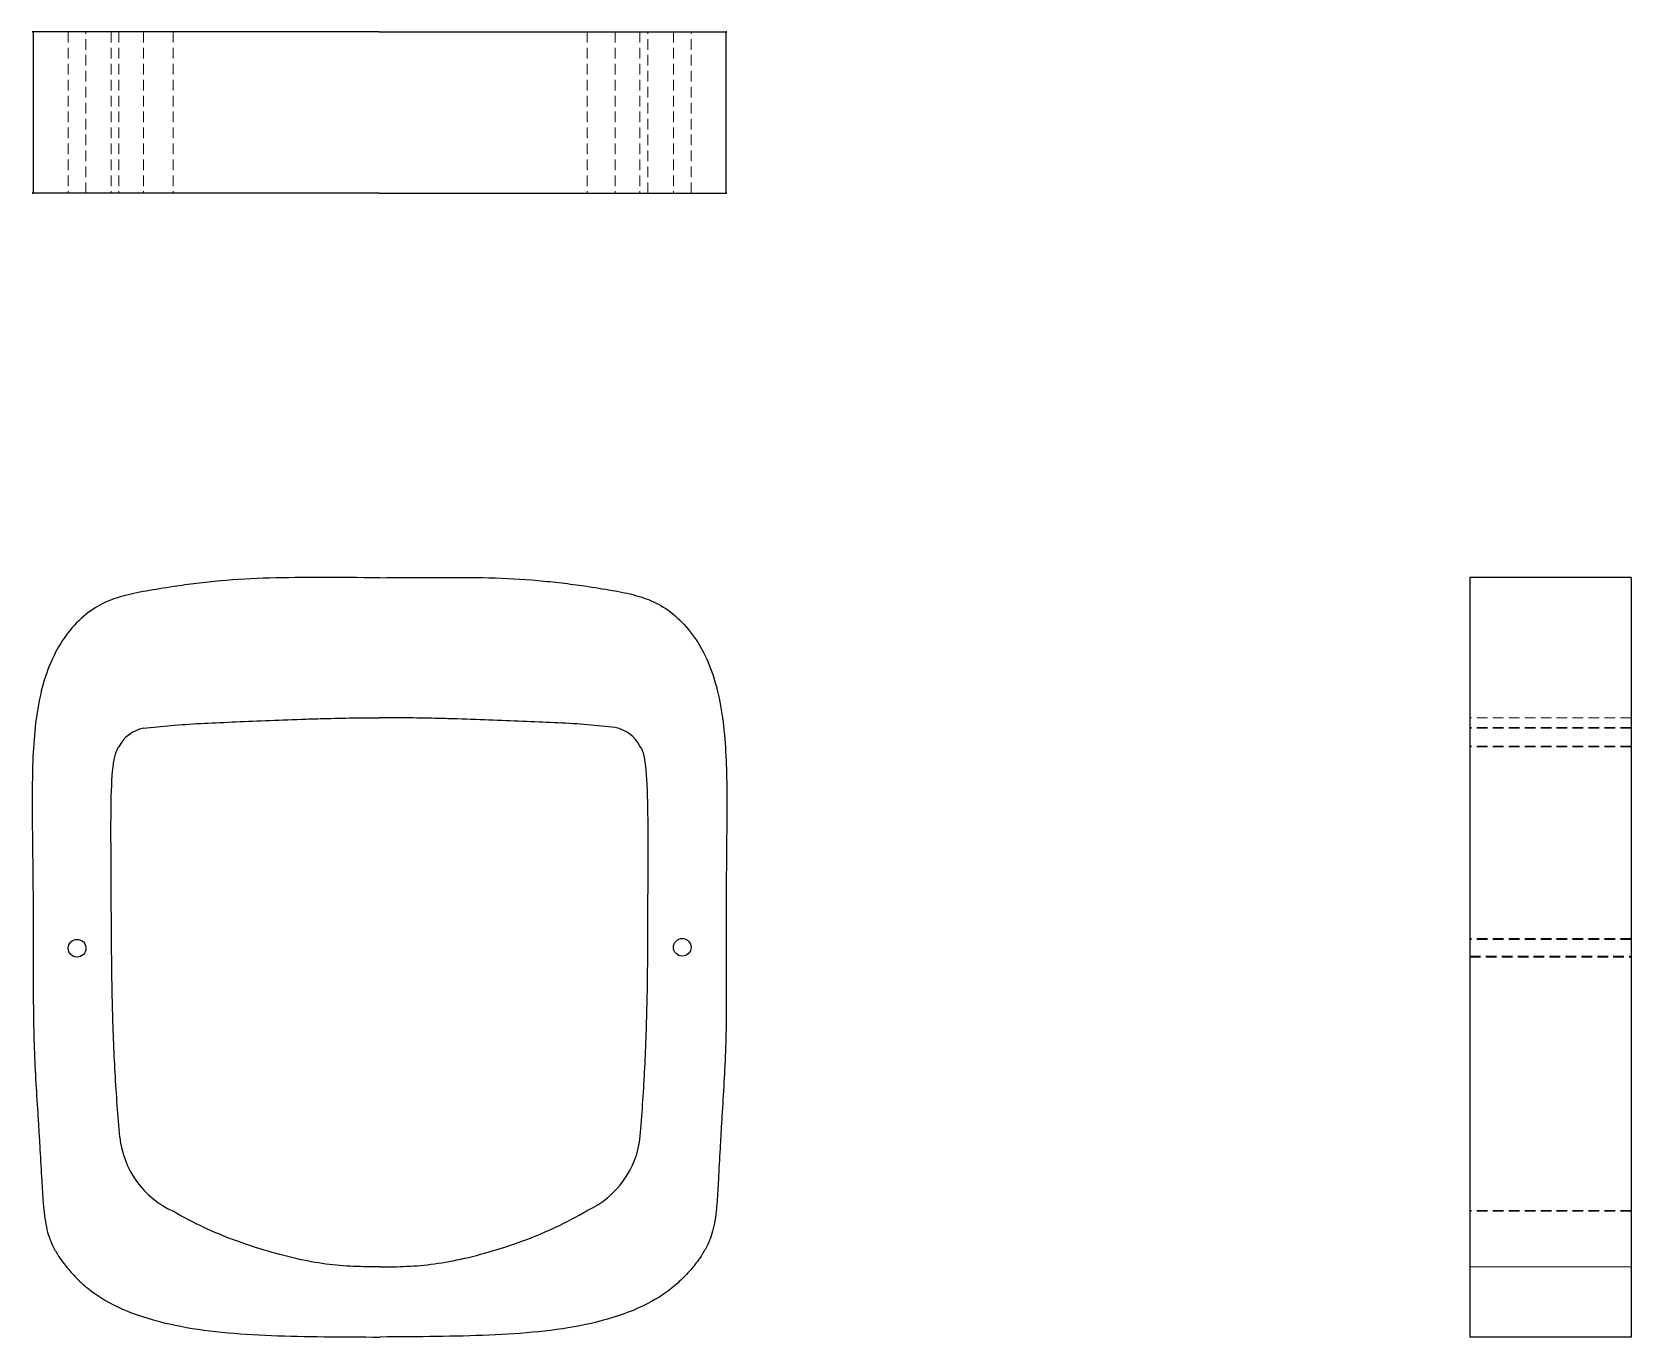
# Model space of a CAD drawing. Header units: millimetres. Extents: x 41 to 233, y 12 to 168.
import ezdxf

# ---------------------------------------------------------------- set-up
doc = ezdxf.new("R2010")
doc.units = ezdxf.units.MM
doc.linetypes.add('HIDDEN', pattern=[1.905, 1.27, -0.635])

msp = doc.modelspace()

# ---------------------------------------------------------------- linework, layer by layer
at = {"color": 7, "linetype": 'Continuous', "lineweight": 25}
for p, q in [((41.61, 167.63), (41.61, 148.37)), ((124.47, 148.37), (124.47, 167.63)), ((232.63, 102.41), (213.37, 102.41)), ((232.63, 11.61), (213.37, 11.61))]:
    msp.add_line(p, q, dxfattribs=at)
at = {"color": 7, "linetype": 'HIDDEN', "lineweight": 18}
for p, q in [((45.8, 167.63), (45.8, 148.37)), ((47.92, 148.37), (47.92, 167.63)), ((50.94, 167.63), (50.94, 148.37)), ((51.85, 167.63), (51.85, 148.37)), ((54.8, 167.63), (54.8, 148.37)), ((58.33, 167.63), (58.33, 148.37)), ((107.83, 167.63), (107.83, 148.37)), ((111.19, 167.63), (111.19, 148.37)), ((114.15, 167.63), (114.15, 148.37)), ((115.11, 148.37), (115.11, 167.63)), ((118.15, 167.63), (118.15, 148.37)), ((120.27, 148.37), (120.27, 167.63)), ((232.63, 85.64), (213.37, 85.64)), ((232.63, 84.46), (213.37, 84.46)), ((232.63, 84.38), (213.37, 84.38)), ((232.63, 82.26), (213.37, 82.26)), ((232.63, 82.17), (213.37, 82.17)), ((232.63, 59.26), (213.37, 59.26)), ((232.63, 59.15), (213.37, 59.15)), ((213.37, 57.14), (232.63, 57.14)), ((213.37, 57.04), (232.63, 57.04)), ((232.63, 26.72), (213.37, 26.72)), ((232.63, 26.64), (213.37, 26.64)), ((232.63, 19.99), (213.37, 19.99))]:
    msp.add_line(p, q, dxfattribs=at)
at = {"color": 7, "linetype": 'Continuous', "lineweight": 25}
for centre, major_axis, start_param, end_param in [((55.62, 80.23), (4.25, 0), 1.766135, 2.66484), ((110.38, 80.31), (-4.25, 0), 3.621341, 4.520046), ((62.9, 36.61), (-10.99, 0), 0.100117, 1.14286), ((103.24, 36.67), (10.99, 0), 5.143321, 6.186064)]:
    msp.add_ellipse(centre, major_axis=major_axis, ratio=0.996023, start_param=start_param, end_param=end_param, dxfattribs=at)
for centre, major_axis in [((46.86, 58.09), (1.06, 0)), ((119.21, 58.2), (-1.06, 0))]:
    msp.add_ellipse(centre, major_axis=major_axis, ratio=0.996023, dxfattribs=at)
for points, knots in [([(82.97, 167.63), (80.54, 167.63), (76.91, 167.63), (72.06, 167.63), (68.42, 167.63), (64.78, 167.63), (61.15, 167.63), (57.53, 167.63), (54.7, 167.63), (52.68, 167.63), (51.43, 167.63), (50.21, 167.63), (48.81, 167.63), (47.31, 167.63), (46.02, 167.63), (45.07, 167.63), (44.38, 167.63), (43.79, 167.63), (43.17, 167.63), (42.61, 167.63), (42.15, 167.63), (41.84, 167.63), (41.56, 167.63), (41.45, 167.63), (41.53, 167.63), (41.61, 167.63), (41.62, 167.63), (41.63, 167.63)], [0, 0, 0, 0, 0.090638, 0.135967, 0.181291, 0.226655, 0.272017, 0.317643, 0.363258, 0.379255, 0.395243, 0.411686, 0.428122, 0.454609, 0.48194, 0.498537, 0.515138, 0.532205, 0.549274, 0.577196, 0.605135, 0.633695, 0.662263, 0.728612, 0.794995, 0.927895, 1, 1, 1, 1]), ([(82.97, 167.63), (85.39, 167.63), (89.03, 167.63), (93.88, 167.63), (97.52, 167.63), (101.15, 167.63), (104.78, 167.63), (108.41, 167.63), (111.24, 167.63), (113.27, 167.63), (114.51, 167.63), (115.73, 167.63), (117.14, 167.63), (118.65, 167.63), (119.94, 167.63), (120.89, 167.63), (121.58, 167.63), (122.18, 167.63), (122.8, 167.63), (123.37, 167.63), (123.84, 167.63), (124.15, 167.63), (124.44, 167.63), (124.56, 167.63), (124.5, 167.63), (124.43, 167.63), (124.48, 167.63), (124.44, 167.63), (124.44, 167.63)], [0, 0, 0, 0, 0.088608, 0.132922, 0.177231, 0.221579, 0.265925, 0.310529, 0.355122, 0.370761, 0.386391, 0.402466, 0.418534, 0.44443, 0.471149, 0.487376, 0.503607, 0.520293, 0.536982, 0.564284, 0.591602, 0.619528, 0.647461, 0.712342, 0.777256, 0.907214, 0.993964, 1, 1, 1, 1]), ([(82.97, 148.37), (80.54, 148.37), (76.91, 148.37), (72.06, 148.37), (68.42, 148.37), (64.78, 148.37), (61.15, 148.37), (57.53, 148.37), (54.7, 148.37), (52.68, 148.37), (51.43, 148.37), (50.21, 148.37), (48.81, 148.37), (47.31, 148.37), (46.02, 148.37), (45.07, 148.37), (44.38, 148.37), (43.79, 148.37), (43.17, 148.37), (42.61, 148.37), (42.15, 148.37), (41.84, 148.37), (41.56, 148.37), (41.45, 148.37), (41.53, 148.37), (41.61, 148.37), (41.62, 148.37), (41.63, 148.37)], [0, 0, 0, 0, 0.090638, 0.135967, 0.181291, 0.226655, 0.272017, 0.317643, 0.363258, 0.379255, 0.395243, 0.411686, 0.428122, 0.454609, 0.48194, 0.498537, 0.515138, 0.532205, 0.549274, 0.577196, 0.605135, 0.633695, 0.662263, 0.728612, 0.794995, 0.927895, 1, 1, 1, 1]), ([(82.97, 148.37), (85.39, 148.37), (89.03, 148.37), (93.88, 148.37), (97.52, 148.37), (101.15, 148.37), (104.78, 148.37), (108.41, 148.37), (111.24, 148.37), (113.27, 148.37), (114.51, 148.37), (115.73, 148.37), (117.14, 148.37), (118.65, 148.37), (119.94, 148.37), (120.89, 148.37), (121.58, 148.37), (122.18, 148.37), (122.8, 148.37), (123.37, 148.37), (123.84, 148.37), (124.15, 148.37), (124.44, 148.37), (124.56, 148.37), (124.5, 148.37), (124.43, 148.37), (124.48, 148.37), (124.44, 148.37), (124.44, 148.37)], [0, 0, 0, 0, 0.088608, 0.132922, 0.177231, 0.221579, 0.265925, 0.310529, 0.355122, 0.370761, 0.386391, 0.402466, 0.418534, 0.44443, 0.471149, 0.487376, 0.503607, 0.520293, 0.536982, 0.564284, 0.591602, 0.619528, 0.647461, 0.712342, 0.777256, 0.907214, 0.993964, 1, 1, 1, 1]), ([(82.97, 102.39), (80.52, 102.39), (75.95, 102.41), (69.81, 102.39), (64.94, 102.12), (61.61, 101.76), (59.75, 101.52), (57.65, 101.21), (55.03, 100.8), (52.25, 100.23), (49.85, 99.37), (47.58, 97.87), (45.48, 95.61), (43.79, 92.71), (42.61, 89.32), (41.67, 84.28), (41.42, 77.35), (41.56, 68.63), (41.62, 61.12), (41.61, 55.02), (41.62, 50.48), (41.71, 46.08), (41.92, 41.9), (42.14, 38.57), (42.3, 35.96), (42.46, 33.39), (42.61, 30.57), (42.75, 28.23), (42.94, 26.09), (43.27, 24.04), (43.88, 22.59), (44.36, 21.74), (44.65, 21.28), (45.19, 20.49), (46.11, 19.34), (47.25, 18.17), (48.32, 17.27), (50.08, 15.99), (53.31, 14.35), (58.5, 12.92), (64.13, 12.11), (70.05, 11.75), (76.31, 11.63), (80.78, 11.61), (83.1, 11.61)], [0, 0, 0, 0, 0.035714, 0.071429, 0.107143, 0.125, 0.133929, 0.142857, 0.166667, 0.190476, 0.214286, 0.238095, 0.261905, 0.285714, 0.309524, 0.333333, 0.380952, 0.428571, 0.47619, 0.5, 0.52381, 0.547619, 0.571429, 0.595238, 0.607143, 0.619048, 0.642857, 0.660714, 0.666667, 0.690476, 0.714286, 0.71875, 0.723214, 0.732143, 0.75, 0.767857, 0.776786, 0.785714, 0.821429, 0.857143, 0.892857, 0.928571, 0.964286, 1, 1, 1, 1]), ([(82.97, 102.39), (85.41, 102.4), (89.98, 102.43), (96.12, 102.43), (101, 102.17), (104.33, 101.82), (106.19, 101.59), (108.29, 101.29), (110.91, 100.88), (113.69, 100.33), (116.09, 99.47), (118.37, 97.97), (120.48, 95.72), (122.17, 92.83), (123.36, 89.44), (124.32, 84.4), (124.6, 77.48), (124.47, 68.76), (124.44, 61.24), (124.47, 55.15), (124.48, 50.6), (124.4, 46.2), (124.2, 42.02), (123.99, 38.69), (123.83, 36.08), (123.68, 33.51), (123.54, 30.69), (123.41, 28.35), (123.23, 26.21), (122.9, 24.16), (122.3, 22.71), (121.82, 21.86), (121.53, 21.4), (120.99, 20.6), (120.08, 19.45), (118.94, 18.28), (117.87, 17.38), (116.11, 16.09), (112.89, 14.44), (107.71, 12.99), (102.08, 12.17), (96.16, 11.79), (89.9, 11.65), (85.43, 11.62), (83.1, 11.61)], [0, 0, 0, 0, 0.035714, 0.071429, 0.107143, 0.125, 0.133929, 0.142857, 0.166667, 0.190476, 0.214286, 0.238095, 0.261905, 0.285714, 0.309524, 0.333333, 0.380952, 0.428571, 0.47619, 0.5, 0.52381, 0.547619, 0.571429, 0.595238, 0.607143, 0.619048, 0.642857, 0.660714, 0.666667, 0.690476, 0.714286, 0.71875, 0.723214, 0.732143, 0.75, 0.767857, 0.776786, 0.785714, 0.821429, 0.857143, 0.892857, 0.928571, 0.964286, 1, 1, 1, 1]), ([(213.37, 102.4), (213.37, 102.38), (213.37, 102.34), (213.37, 102.14), (213.37, 101.78), (213.37, 101.3), (213.37, 100.82), (213.37, 100.38), (213.37, 100.03), (213.37, 99.55), (213.37, 98.8), (213.37, 97.66), (213.37, 96.28), (213.37, 94.96), (213.37, 93.81), (213.37, 92.59), (213.37, 91.05), (213.37, 89.18), (213.37, 86.97), (213.37, 84.71), (213.37, 81.42), (213.37, 77.1), (213.37, 69.99), (213.37, 62.29), (213.37, 53.98), (213.37, 46.86), (213.37, 38.56), (213.37, 31.75), (213.37, 26.86), (213.37, 25.09), (213.37, 23.87), (213.37, 22.8), (213.37, 21.52), (213.37, 20.26), (213.37, 19.01), (213.37, 18.03), (213.37, 17.13), (213.37, 16.23), (213.37, 15.39), (213.37, 14.62), (213.37, 13.97), (213.37, 13.33), (213.37, 12.75), (213.37, 12.3), (213.37, 12), (213.37, 11.76), (213.37, 11.64), (213.37, 11.62), (213.37, 11.61)], [0, 0, 0, 0, 0.019029, 0.044313, 0.069597, 0.095027, 0.120451, 0.129368, 0.138279, 0.147444, 0.156605, 0.171369, 0.186603, 0.195855, 0.205109, 0.214622, 0.224137, 0.239703, 0.255278, 0.271199, 0.287125, 0.324116, 0.361126, 0.43522, 0.484679, 0.534138, 0.583579, 0.657816, 0.676302, 0.685651, 0.694986, 0.702319, 0.709654, 0.724881, 0.734538, 0.744194, 0.754133, 0.764073, 0.77732, 0.790572, 0.804168, 0.817768, 0.840307, 0.862884, 0.885493, 0.908076, 0.954035, 1, 1, 1, 1]), ([(232.63, 102.4), (232.63, 102.38), (232.63, 102.34), (232.63, 102.14), (232.63, 101.78), (232.63, 101.3), (232.63, 100.82), (232.63, 100.38), (232.63, 100.03), (232.63, 99.55), (232.63, 98.8), (232.63, 97.66), (232.63, 96.28), (232.63, 94.96), (232.63, 93.81), (232.63, 92.59), (232.63, 91.05), (232.63, 89.18), (232.63, 86.97), (232.63, 84.71), (232.63, 81.42), (232.63, 77.1), (232.63, 69.99), (232.63, 62.29), (232.63, 53.98), (232.63, 46.86), (232.63, 38.56), (232.63, 31.75), (232.63, 26.86), (232.63, 25.09), (232.63, 23.87), (232.63, 22.8), (232.63, 21.52), (232.63, 20.26), (232.63, 19.01), (232.63, 18.03), (232.63, 17.13), (232.63, 16.23), (232.63, 15.39), (232.63, 14.62), (232.63, 13.97), (232.63, 13.33), (232.63, 12.75), (232.63, 12.3), (232.63, 12), (232.63, 11.76), (232.63, 11.64), (232.63, 11.62), (232.63, 11.61)], [0, 0, 0, 0, 0.019029, 0.044313, 0.069597, 0.095027, 0.120451, 0.129368, 0.138279, 0.147444, 0.156605, 0.171369, 0.186603, 0.195855, 0.205109, 0.214622, 0.224137, 0.239703, 0.255278, 0.271199, 0.287125, 0.324116, 0.361126, 0.43522, 0.484679, 0.534138, 0.583579, 0.657816, 0.676302, 0.685651, 0.694986, 0.702319, 0.709654, 0.724881, 0.734538, 0.744194, 0.754133, 0.764073, 0.77732, 0.790572, 0.804168, 0.817768, 0.840307, 0.862884, 0.885493, 0.908076, 0.954035, 1, 1, 1, 1]), ([(54.8, 84.38), (56.94, 84.66), (60.34, 84.92), (66.58, 85.19), (71.43, 85.4), (77.39, 85.59), (80.54, 85.65), (82.99, 85.64)], [-1, -1, -1, -1, -0.7150504, -0.5725755, -0.2876259, -0.2163885, -0.0026762, -0.0026762, -0.0026762, -0.0026762]), ([(111.19, 84.46), (109.05, 84.74), (105.65, 84.99), (99.41, 85.24), (94.56, 85.43), (88.59, 85.61), (85.45, 85.65), (82.99, 85.64)], [-1, -1, -1, -1, -0.7150504, -0.5725755, -0.2876259, -0.2163885, -0.0026762, -0.0026762, -0.0026762, -0.0026762])]:
    msp.add_open_spline(points, degree=3, knots=knots, dxfattribs=at)
at = {"color": 7, "linetype": 'HIDDEN', "lineweight": 18}
for points in [[(232.63, 85.64), (229.42, 85.64), (223, 85.64), (216.58, 85.64), (213.37, 85.64)], [(213.37, 19.99), (216.58, 19.99), (223, 19.99), (229.42, 19.99), (232.63, 19.99)]]:
    msp.add_open_spline(points, degree=3, knots=[0, 0, 0, 0, 0.5, 1, 1, 1, 1], dxfattribs=at)
at = {"color": 7, "linetype": 'Continuous', "lineweight": 25}
for points in [[(114.18, 35.61), (114.39, 38.11), (114.74, 43.24), (115.04, 51.34), (115.11, 59.72), (115.11, 67.97), (115.14, 75.19), (114.92, 80.31), (114.46, 81.91), (114.15, 82.26)], [(51.96, 35.51), (51.74, 38.01), (51.37, 43.15), (51.05, 51.24), (50.96, 59.63), (50.93, 67.88), (50.88, 75.09), (51.08, 80.21), (51.54, 81.81), (51.85, 82.17)], [(83.09, 19.99), (82.03, 19.99), (79.92, 20.02), (76.65, 20.27), (73.04, 20.93), (69.19, 21.97), (65.55, 23.18), (62.02, 24.65), (59.59, 25.92), (58.33, 26.64)], [(83.09, 19.99), (84.16, 19.99), (86.27, 20.03), (89.53, 20.29), (93.15, 20.96), (96.99, 22.01), (100.63, 23.23), (104.15, 24.71), (106.57, 25.99), (107.83, 26.72)]]:
    msp.add_open_spline(points, degree=3, dxfattribs=at)

doc.saveas('drawing.dxf')
